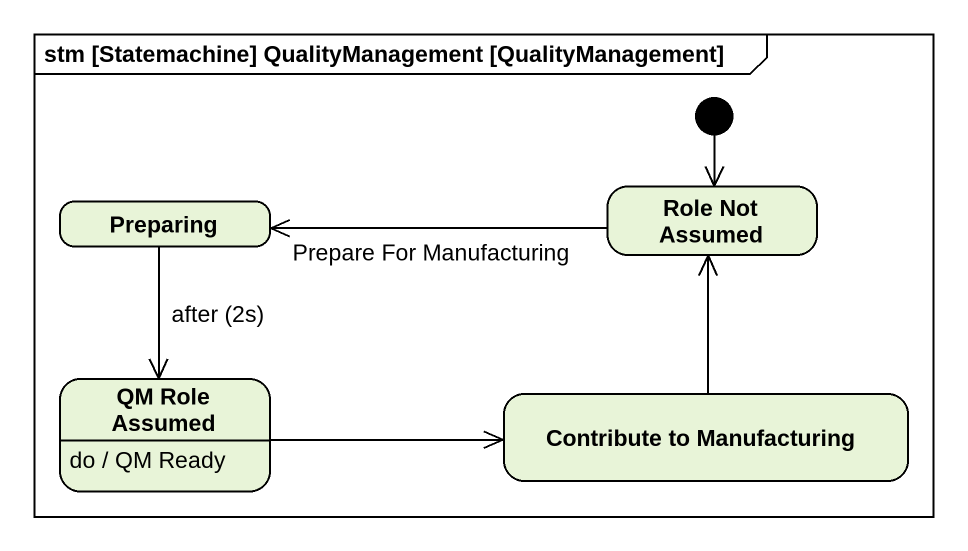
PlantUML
@startuml
mainframe stm [Statemachine] QualityManagement [QualityManagement]
hide empty description
state Preparing
state "Role Not Assumed" as Role_Not_Assumed
state "QM Role Assumed" as QM_Role_Assumed
QM_Role_Assumed : do / QM Ready
state "Contribute to Manufacturing" as Contribute_to_Manufacturing
[*] --> Role_Not_Assumed
Preparing --> QM_Role_Assumed : after (2s)
Role_Not_Assumed -left-> Preparing : Prepare For Manufacturing
QM_Role_Assumed -right-> Contribute_to_Manufacturing
Contribute_to_Manufacturing -up-> Role_Not_Assumed
@enduml
